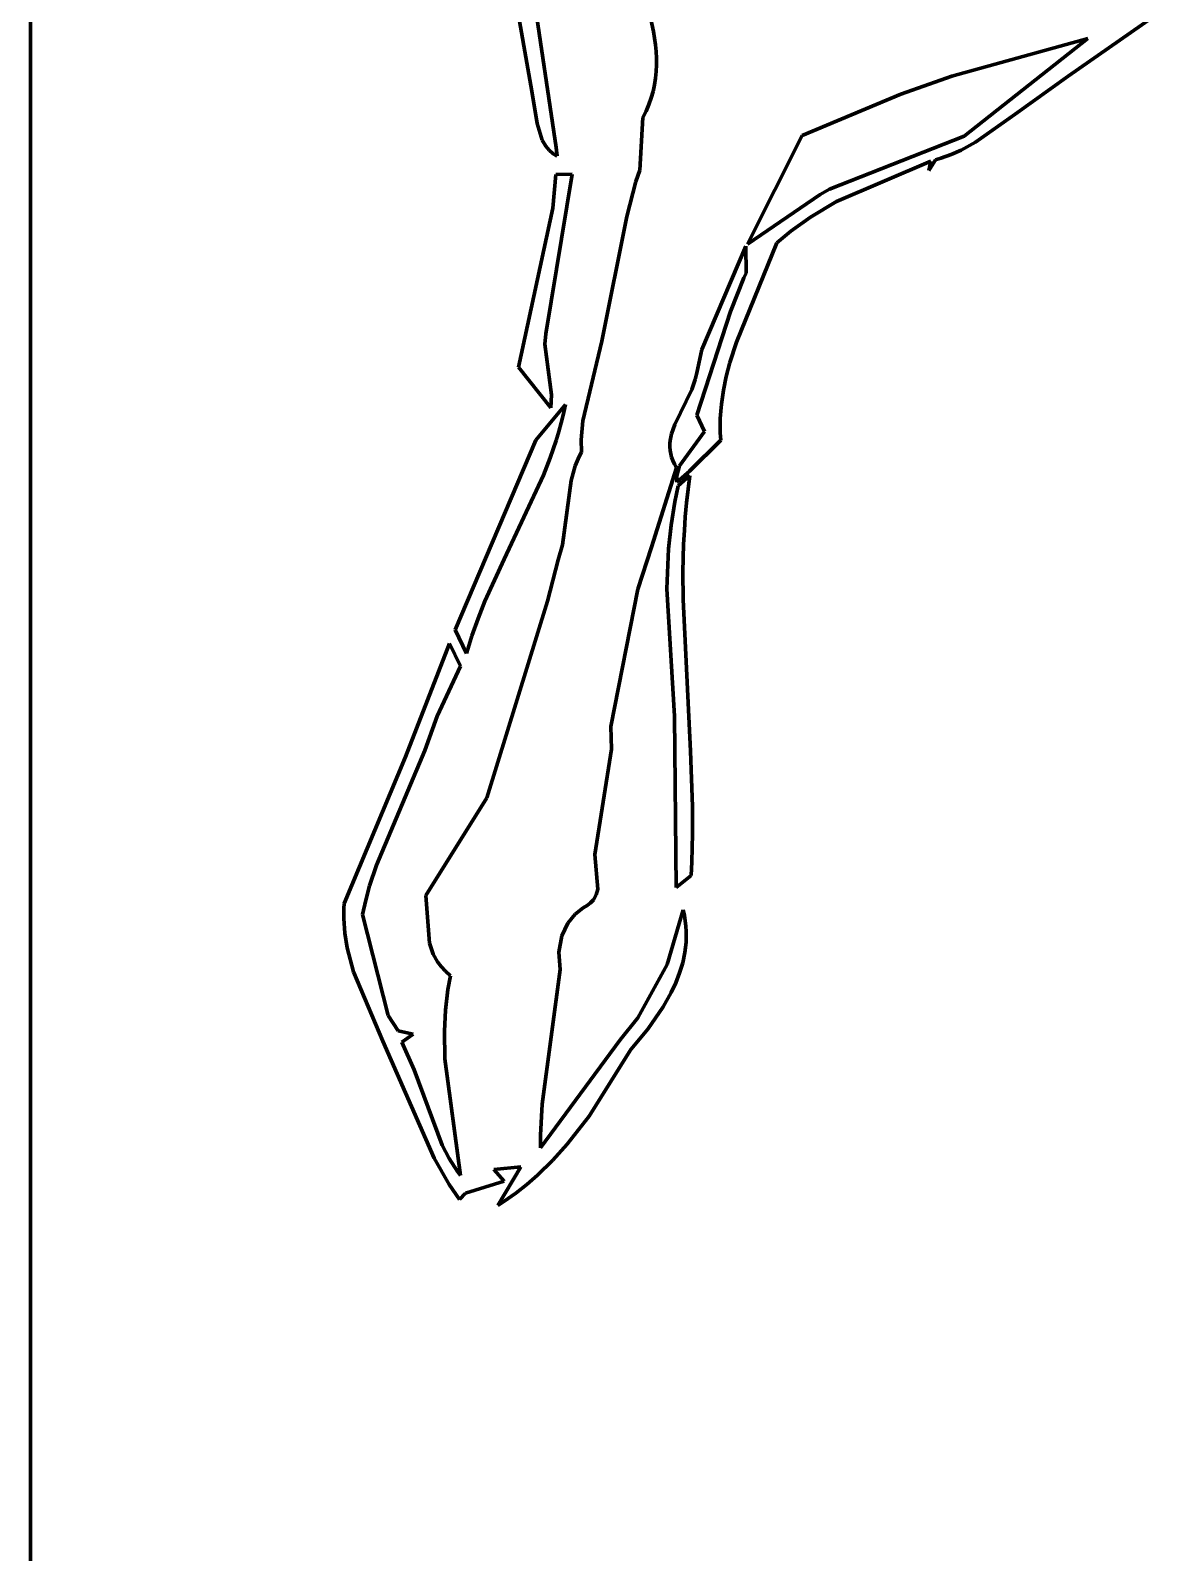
# Model space of a CAD drawing. Header units: millimetres. Extents: x 0 to 12.5, y 0 to 16.2.
# Drawn here: x 0 to 1.52, y 4.15 to 6.178 of the extents above; entities that cross this region are included whole.
import ezdxf

# ---------------------------------------------------------------- set-up
doc = ezdxf.new("R2010")
doc.units = ezdxf.units.MM
doc.layers.add('color#010101ff', color=7, linetype='CONTINUOUS', lineweight=100)
doc.layers.add('color#ffffffff', color=7, linetype='CONTINUOUS', lineweight=100)

msp = doc.modelspace()

# ---------------------------------------------------------------- linework, layer by layer
at = {"layer": 'color#010101ff'}
for p, q in [((0.6507, 6.3548), (0.7003, 6.022)), ((0.668, 6.0967), (0.624, 6.347)), ((1.5198, 6.213), (1.3823, 6.117)), ((0.8298, 6.1763), (0.8241, 6.203)), ((0.8324, 6.1585), (0.8298, 6.1763)), ((1.4085, 6.1669), (1.2271, 6.1167)), ((1.2436, 6.0369), (1.4085, 6.1669)), ((0.8332, 6.1496), (0.8324, 6.1585)), ((0.8337, 6.1408), (0.8332, 6.1496)), ((0.8333, 6.1231), (0.8337, 6.1319)), ((0.8337, 6.1319), (0.8337, 6.1408)), ((0.8293, 6.0966), (0.8311, 6.1054)), ((0.8311, 6.1054), (0.8325, 6.1142)), ((0.8325, 6.1142), (0.8333, 6.1231)), ((1.2271, 6.1167), (1.1594, 6.0931)), ((1.3823, 6.117), (1.3117, 6.0662)), ((0.6751, 6.0536), (0.668, 6.0967)), ((0.8238, 6.0791), (0.8268, 6.0878)), ((0.8268, 6.0878), (0.8293, 6.0966)), ((1.1594, 6.0931), (1.028, 6.038)), ((0.8158, 6.0616), (0.8201, 6.0703)), ((0.8201, 6.0703), (0.8238, 6.0791)), ((1.3117, 6.0662), (1.2586, 6.0288)), ((0.6817, 6.0316), (0.6751, 6.0536)), ((0.8118, 5.9917), (0.8158, 6.0616)), ((0.6866, 6.0234), (0.6817, 6.0316)), ((1.028, 6.038), (0.955, 5.8929)), ((1.0642, 5.9665), (1.2436, 6.0369)), ((1.2586, 6.0288), (1.2396, 6.0185)), ((0.6907, 6.0184), (0.6866, 6.0234)), ((0.6956, 6.0139), (0.6907, 6.0184)), ((0.7015, 6.0101), (0.6956, 6.0139)), ((0.7003, 6.022), (0.7015, 6.0101)), ((1.2056, 6.0053), (1.1965, 5.9911)), ((1.2127, 6.0075), (1.2056, 6.0053)), ((1.2264, 6.0125), (1.2127, 6.0075)), ((1.2396, 6.0185), (1.2264, 6.0125)), ((0.7215, 5.9865), (0.6866, 5.7734)), ((0.6958, 5.9409), (0.6996, 5.9859)), ((0.6996, 5.9859), (0.7215, 5.9865)), ((0.8065, 5.9764), (0.8118, 5.9917)), ((1.1994, 6.0035), (1.0734, 5.9497)), ((1.1965, 5.9911), (1.1994, 6.0035)), ((0.7941, 5.9297), (0.8065, 5.9764)), ((1.0517, 5.9594), (1.0642, 5.9665)), ((0.955, 5.8929), (1.0517, 5.9594)), ((1.0734, 5.9497), (1.0389, 5.9292)), ((0.65, 5.729), (0.6958, 5.9409)), ((0.761, 5.7636), (0.7941, 5.9297)), ((1.0389, 5.9292), (1.0127, 5.9105)), ((1.0127, 5.9105), (0.9942, 5.895)), ((0.9528, 5.8902), (0.894, 5.7525)), ((0.9942, 5.895), (0.9402, 5.7624)), ((0.9534, 5.8545), (0.9528, 5.8902)), ((0.9324, 5.8033), (0.9503, 5.8482)), ((0.9503, 5.8482), (0.9534, 5.8545)), ((0.8874, 5.6652), (0.9324, 5.8033)), ((0.6866, 5.7734), (0.685, 5.7598)), ((0.7355, 5.6577), (0.761, 5.7636)), ((0.9402, 5.7624), (0.9315, 5.7352)), ((0.685, 5.7598), (0.694, 5.6922)), ((0.894, 5.7525), (0.8874, 5.7217)), ((0.693, 5.6751), (0.65, 5.729)), ((0.8874, 5.7217), (0.8855, 5.7126)), ((0.9315, 5.7352), (0.9267, 5.7169)), ((0.8809, 5.6994), (0.8582, 5.6529)), ((0.8855, 5.7126), (0.8809, 5.6994)), ((0.9267, 5.7169), (0.9229, 5.6984)), ((0.6733, 5.6319), (0.7124, 5.6793)), ((0.694, 5.6922), (0.693, 5.6751)), ((0.7124, 5.6793), (0.7099, 5.6671)), ((0.9202, 5.6797), (0.9193, 5.6703)), ((0.9229, 5.6984), (0.9202, 5.6797)), ((0.7099, 5.6671), (0.707, 5.6551)), ((0.8976, 5.6433), (0.8874, 5.6652)), ((0.9188, 5.6608), (0.9186, 5.6512)), ((0.9193, 5.6703), (0.9188, 5.6608)), ((0.7038, 5.6432), (0.7003, 5.6315)), ((0.707, 5.6551), (0.7038, 5.6432)), ((0.7333, 5.6321), (0.7355, 5.6577)), ((0.8538, 5.6401), (0.8522, 5.6315)), ((0.8582, 5.6529), (0.8538, 5.6401)), ((0.8644, 5.5976), (0.8976, 5.6433)), ((0.9186, 5.6512), (0.9188, 5.6416)), ((0.9188, 5.6416), (0.9194, 5.6319)), ((0.5655, 5.3793), (0.6733, 5.6319)), ((0.7003, 5.6315), (0.6923, 5.6082)), ((0.7341, 5.6165), (0.7333, 5.6321)), ((0.8522, 5.6315), (0.8518, 5.6272)), ((0.8518, 5.6272), (0.8518, 5.6228)), ((0.8518, 5.6228), (0.8521, 5.6183)), ((0.8521, 5.6183), (0.8528, 5.6138)), ((0.9194, 5.6319), (0.8778, 5.5906)), ((0.6923, 5.6082), (0.6834, 5.5853)), ((0.7256, 5.5976), (0.7294, 5.6071)), ((0.7294, 5.6071), (0.7341, 5.6165)), ((0.8528, 5.6138), (0.854, 5.6092)), ((0.854, 5.6092), (0.8556, 5.6046)), ((0.8556, 5.6046), (0.8577, 5.5999)), ((0.8577, 5.5999), (0.8604, 5.5951)), ((0.6834, 5.5853), (0.631, 5.4735)), ((0.7085, 5.4923), (0.7202, 5.5781)), ((0.7202, 5.5781), (0.7256, 5.5976)), ((0.8604, 5.5951), (0.8273, 5.4892)), ((0.8778, 5.5906), (0.8609, 5.5758)), ((0.8609, 5.5758), (0.8611, 5.5845)), ((0.8611, 5.5845), (0.8644, 5.5976)), ((0.8628, 5.5708), (0.8783, 5.5849)), ((0.8783, 5.5849), (0.8758, 5.5666)), ((0.8583, 5.5499), (0.8628, 5.5708)), ((0.8758, 5.5666), (0.8738, 5.5482)), ((0.8532, 5.5185), (0.8583, 5.5499)), ((0.8738, 5.5482), (0.8722, 5.5299)), ((0.8499, 5.4869), (0.8532, 5.5185)), ((0.8722, 5.5299), (0.8709, 5.5115)), ((0.8709, 5.5115), (0.87, 5.4932)), ((0.7029, 5.4726), (0.7085, 5.4923)), ((0.8273, 5.4892), (0.8089, 5.4331)), ((0.8477, 5.4339), (0.8499, 5.4869)), ((0.87, 5.4932), (0.8691, 5.4564)), ((0.631, 5.4735), (0.6053, 5.4173)), ((0.6885, 5.4173), (0.7029, 5.4726)), ((0.8691, 5.4564), (0.8693, 5.4197)), ((0.6053, 5.4173), (0.5961, 5.3944)), ((0.6079, 5.1553), (0.6885, 5.4173)), ((0.8089, 5.4331), (0.7729, 5.2503)), ((0.858, 5.2642), (0.8477, 5.4339)), ((0.8693, 5.4197), (0.8791, 5.2175)), ((0.5809, 5.3474), (0.5655, 5.3793)), ((0.5961, 5.3944), (0.5879, 5.3711)), ((0.4997, 5.21), (0.558, 5.3611)), ((0.558, 5.3611), (0.5728, 5.3307)), ((0.5842, 5.3593), (0.5809, 5.3474)), ((0.5879, 5.3711), (0.5842, 5.3593)), ((0.5728, 5.3307), (0.5419, 5.2642)), ((0.5419, 5.2642), (0.5253, 5.2184)), ((0.8599, 5.036), (0.858, 5.2642)), ((0.7729, 5.2503), (0.7741, 5.2203)), ((0.5253, 5.2184), (0.4607, 5.0656)), ((0.7741, 5.2203), (0.7518, 5.0797)), ((0.8791, 5.2175), (0.8816, 5.1439)), ((0.4179, 5.0146), (0.4997, 5.21)), ((0.5267, 5.0251), (0.6079, 5.1553)), ((0.8816, 5.1439), (0.8817, 5.1071)), ((0.8817, 5.1071), (0.8808, 5.0702)), ((0.7518, 5.0797), (0.7556, 5.0335)), ((0.4607, 5.0656), (0.4517, 5.0378)), ((0.8798, 5.0518), (0.8599, 5.036)), ((0.8808, 5.0702), (0.8798, 5.0518)), ((0.4517, 5.0378), (0.4466, 5.019)), ((0.7556, 5.0335), (0.7535, 5.0261)), ((0.4175, 5.0079), (0.4179, 5.0146)), ((0.4466, 5.019), (0.4424, 4.9998)), ((0.5314, 4.9616), (0.5267, 5.0251)), ((0.7416, 5.0118), (0.736, 5.0086)), ((0.7461, 5.0154), (0.7416, 5.0118)), ((0.7497, 5.0194), (0.7461, 5.0154)), ((0.7535, 5.0261), (0.7497, 5.0194)), ((0.4174, 4.9946), (0.4175, 5.0079)), ((0.4188, 4.9749), (0.4174, 4.9946)), ((0.4424, 4.9998), (0.4765, 4.8654)), ((0.7256, 5.0004), (0.7156, 4.9881)), ((0.736, 5.0086), (0.7256, 5.0004)), ((0.8481, 4.9331), (0.8692, 5.0059)), ((0.8692, 5.0059), (0.8709, 4.9986)), ((0.8709, 4.9986), (0.8721, 4.9915)), ((0.8721, 4.9915), (0.873, 4.9843)), ((0.4219, 4.9553), (0.4188, 4.9749)), ((0.7077, 4.9712), (0.7039, 4.9494)), ((0.7156, 4.9881), (0.7077, 4.9712)), ((0.873, 4.9843), (0.8734, 4.9772)), ((0.8735, 4.9701), (0.8732, 4.963)), ((0.8734, 4.9772), (0.8735, 4.9701)), ((0.4302, 4.9232), (0.4219, 4.9553)), ((0.5365, 4.9471), (0.5314, 4.9616)), ((0.7039, 4.9494), (0.7056, 4.9267)), ((0.8716, 4.9491), (0.8687, 4.9354)), ((0.8726, 4.956), (0.8716, 4.9491)), ((0.8732, 4.963), (0.8726, 4.956)), ((0.5422, 4.9368), (0.5365, 4.9471)), ((0.547, 4.9303), (0.5422, 4.9368)), ((0.5527, 4.9241), (0.547, 4.9303)), ((0.8089, 4.8619), (0.8481, 4.9331)), ((0.8687, 4.9354), (0.8646, 4.9219)), ((0.4693, 4.8312), (0.4302, 4.9232)), ((0.5593, 4.9182), (0.5527, 4.9241)), ((0.5561, 4.8998), (0.5593, 4.9182)), ((0.7056, 4.9267), (0.6817, 4.747)), ((0.8595, 4.9086), (0.8535, 4.8957)), ((0.8646, 4.9219), (0.8595, 4.9086)), ((0.5529, 4.8722), (0.5561, 4.8998)), ((0.8535, 4.8957), (0.8429, 4.8768)), ((0.5515, 4.8445), (0.5529, 4.8722)), ((0.8429, 4.8768), (0.8224, 4.8471)), ((0.4765, 4.8654), (0.4898, 4.8449)), ((0.7853, 4.833), (0.8089, 4.8619)), ((0.5377, 4.6753), (0.4693, 4.8312)), ((0.4898, 4.8449), (0.5096, 4.8403)), ((0.5096, 4.8403), (0.4945, 4.8297)), ((0.4945, 4.8297), (0.5109, 4.7929)), ((0.5521, 4.8077), (0.5515, 4.8445)), ((0.6794, 4.689), (0.7853, 4.833)), ((0.8224, 4.8471), (0.7998, 4.8198)), ((0.5727, 4.652), (0.5521, 4.8077)), ((0.7998, 4.8198), (0.744, 4.7313)), ((0.5109, 4.7929), (0.5485, 4.6924)), ((0.6817, 4.747), (0.6793, 4.7057)), ((0.744, 4.7313), (0.7148, 4.6937)), ((0.6793, 4.7057), (0.6794, 4.689)), ((0.5485, 4.6924), (0.5578, 4.6746)), ((0.7148, 4.6937), (0.6958, 4.6725)), ((0.5576, 4.6401), (0.5377, 4.6753)), ((0.5578, 4.6746), (0.5687, 4.6575)), ((0.6958, 4.6725), (0.6755, 4.6525)), ((0.5687, 4.6575), (0.5727, 4.652)), ((0.6533, 4.6635), (0.6171, 4.6599)), ((0.6171, 4.6599), (0.6309, 4.6446)), ((0.6226, 4.6121), (0.6533, 4.6635)), ((0.6755, 4.6525), (0.6612, 4.6401)), ((0.5714, 4.6199), (0.5576, 4.6401)), ((0.5795, 4.6283), (0.5714, 4.6199)), ((0.6309, 4.6446), (0.5795, 4.6283)), ((0.6463, 4.6283), (0.6307, 4.6173)), ((0.6612, 4.6401), (0.6463, 4.6283)), ((0.6307, 4.6173), (0.6226, 4.6121))]:
    msp.add_line(p, q, dxfattribs=at)
at = {"layer": 'color#ffffffff'}
for p, q in [((0, 0), (0, 16.1528)), ((0.7003, 6.022), (0.6507, 6.3548)), ((0.624, 6.347), (0.668, 6.0967)), ((1.3823, 6.117), (1.5198, 6.213)), ((0.8241, 6.203), (0.8298, 6.1763)), ((0.8298, 6.1763), (0.8324, 6.1585)), ((1.2271, 6.1167), (1.4085, 6.1669)), ((1.4085, 6.1669), (1.2436, 6.0369)), ((0.8324, 6.1585), (0.8332, 6.1496)), ((0.8332, 6.1496), (0.8337, 6.1408)), ((0.8337, 6.1319), (0.8333, 6.1231)), ((0.8337, 6.1408), (0.8337, 6.1319)), ((0.8311, 6.1054), (0.8293, 6.0966)), ((0.8325, 6.1142), (0.8311, 6.1054)), ((0.8333, 6.1231), (0.8325, 6.1142)), ((1.1594, 6.0931), (1.2271, 6.1167)), ((1.3117, 6.0662), (1.3823, 6.117)), ((0.668, 6.0967), (0.6751, 6.0536)), ((0.8268, 6.0878), (0.8238, 6.0791)), ((0.8293, 6.0966), (0.8268, 6.0878)), ((1.028, 6.038), (1.1594, 6.0931)), ((0.8201, 6.0703), (0.8158, 6.0616)), ((0.8238, 6.0791), (0.8201, 6.0703)), ((1.2586, 6.0288), (1.3117, 6.0662)), ((0.6751, 6.0536), (0.6817, 6.0316)), ((0.8158, 6.0616), (0.8118, 5.9917)), ((0.6817, 6.0316), (0.6866, 6.0234)), ((0.955, 5.8929), (1.028, 6.038)), ((1.2436, 6.0369), (1.0642, 5.9665)), ((1.2396, 6.0185), (1.2586, 6.0288)), ((0.6866, 6.0234), (0.6907, 6.0184)), ((0.6907, 6.0184), (0.6956, 6.0139)), ((0.6956, 6.0139), (0.7015, 6.0101)), ((0.7015, 6.0101), (0.7003, 6.022)), ((1.1965, 5.9911), (1.2056, 6.0053)), ((1.2056, 6.0053), (1.2127, 6.0075)), ((1.2127, 6.0075), (1.2264, 6.0125)), ((1.2264, 6.0125), (1.2396, 6.0185)), ((0.6866, 5.7734), (0.7215, 5.9865)), ((0.6996, 5.9859), (0.6958, 5.9409)), ((0.7215, 5.9865), (0.6996, 5.9859)), ((0.8118, 5.9917), (0.8065, 5.9764)), ((1.0734, 5.9497), (1.1994, 6.0035)), ((1.1994, 6.0035), (1.1965, 5.9911)), ((0.8065, 5.9764), (0.7941, 5.9297)), ((1.0642, 5.9665), (1.0517, 5.9594)), ((1.0517, 5.9594), (0.955, 5.8929)), ((1.0389, 5.9292), (1.0734, 5.9497)), ((0.6958, 5.9409), (0.65, 5.729)), ((0.7941, 5.9297), (0.761, 5.7636)), ((1.0127, 5.9105), (1.0389, 5.9292)), ((0.9942, 5.895), (1.0127, 5.9105)), ((0.894, 5.7525), (0.9528, 5.8902)), ((0.9402, 5.7624), (0.9942, 5.895)), ((0.9528, 5.8902), (0.9534, 5.8545)), ((0.9503, 5.8482), (0.9324, 5.8033)), ((0.9534, 5.8545), (0.9503, 5.8482)), ((0.9324, 5.8033), (0.8874, 5.6652)), ((0.685, 5.7598), (0.6866, 5.7734)), ((0.761, 5.7636), (0.7355, 5.6577)), ((0.9315, 5.7352), (0.9402, 5.7624)), ((0.694, 5.6922), (0.685, 5.7598)), ((0.8874, 5.7217), (0.894, 5.7525)), ((0.65, 5.729), (0.693, 5.6751)), ((0.8855, 5.7126), (0.8874, 5.7217)), ((0.9267, 5.7169), (0.9315, 5.7352)), ((0.8582, 5.6529), (0.8809, 5.6994)), ((0.8809, 5.6994), (0.8855, 5.7126)), ((0.9229, 5.6984), (0.9267, 5.7169)), ((0.7124, 5.6793), (0.6733, 5.6319)), ((0.693, 5.6751), (0.694, 5.6922)), ((0.7099, 5.6671), (0.7124, 5.6793)), ((0.9193, 5.6703), (0.9202, 5.6797)), ((0.9202, 5.6797), (0.9229, 5.6984)), ((0.707, 5.6551), (0.7099, 5.6671)), ((0.8874, 5.6652), (0.8976, 5.6433)), ((0.9186, 5.6512), (0.9188, 5.6608)), ((0.9188, 5.6608), (0.9193, 5.6703)), ((0.7003, 5.6315), (0.7038, 5.6432)), ((0.7038, 5.6432), (0.707, 5.6551)), ((0.7355, 5.6577), (0.7333, 5.6321)), ((0.8522, 5.6315), (0.8538, 5.6401)), ((0.8538, 5.6401), (0.8582, 5.6529)), ((0.8976, 5.6433), (0.8644, 5.5976)), ((0.9188, 5.6416), (0.9186, 5.6512)), ((0.9194, 5.6319), (0.9188, 5.6416)), ((0.6733, 5.6319), (0.5655, 5.3793)), ((0.6923, 5.6082), (0.7003, 5.6315)), ((0.7333, 5.6321), (0.7341, 5.6165)), ((0.8518, 5.6272), (0.8522, 5.6315)), ((0.8518, 5.6228), (0.8518, 5.6272)), ((0.8521, 5.6183), (0.8518, 5.6228)), ((0.8528, 5.6138), (0.8521, 5.6183)), ((0.8778, 5.5906), (0.9194, 5.6319)), ((0.6834, 5.5853), (0.6923, 5.6082)), ((0.7294, 5.6071), (0.7256, 5.5976)), ((0.7341, 5.6165), (0.7294, 5.6071)), ((0.854, 5.6092), (0.8528, 5.6138)), ((0.8556, 5.6046), (0.854, 5.6092)), ((0.8577, 5.5999), (0.8556, 5.6046)), ((0.8604, 5.5951), (0.8577, 5.5999)), ((0.631, 5.4735), (0.6834, 5.5853)), ((0.7202, 5.5781), (0.7085, 5.4923)), ((0.7256, 5.5976), (0.7202, 5.5781)), ((0.8273, 5.4892), (0.8604, 5.5951)), ((0.8609, 5.5758), (0.8778, 5.5906)), ((0.8611, 5.5845), (0.8609, 5.5758)), ((0.8644, 5.5976), (0.8611, 5.5845)), ((0.8783, 5.5849), (0.8628, 5.5708)), ((0.8758, 5.5666), (0.8783, 5.5849)), ((0.8628, 5.5708), (0.8583, 5.5499)), ((0.8738, 5.5482), (0.8758, 5.5666)), ((0.8583, 5.5499), (0.8532, 5.5185)), ((0.8722, 5.5299), (0.8738, 5.5482)), ((0.8532, 5.5185), (0.8499, 5.4869)), ((0.8709, 5.5115), (0.8722, 5.5299)), ((0.87, 5.4932), (0.8709, 5.5115)), ((0.7085, 5.4923), (0.7029, 5.4726)), ((0.8089, 5.4331), (0.8273, 5.4892)), ((0.8499, 5.4869), (0.8477, 5.4339)), ((0.8691, 5.4564), (0.87, 5.4932)), ((0.6053, 5.4173), (0.631, 5.4735)), ((0.7029, 5.4726), (0.6885, 5.4173)), ((0.8693, 5.4197), (0.8691, 5.4564)), ((0.5961, 5.3944), (0.6053, 5.4173)), ((0.6885, 5.4173), (0.6079, 5.1553)), ((0.7729, 5.2503), (0.8089, 5.4331)), ((0.8477, 5.4339), (0.858, 5.2642)), ((0.8791, 5.2175), (0.8693, 5.4197)), ((0.5655, 5.3793), (0.5809, 5.3474)), ((0.5879, 5.3711), (0.5961, 5.3944)), ((0.558, 5.3611), (0.4997, 5.21)), ((0.5728, 5.3307), (0.558, 5.3611)), ((0.5809, 5.3474), (0.5842, 5.3593)), ((0.5842, 5.3593), (0.5879, 5.3711)), ((0.5419, 5.2642), (0.5728, 5.3307)), ((0.5253, 5.2184), (0.5419, 5.2642)), ((0.858, 5.2642), (0.8599, 5.036)), ((0.7741, 5.2203), (0.7729, 5.2503)), ((0.4607, 5.0656), (0.5253, 5.2184)), ((0.7518, 5.0797), (0.7741, 5.2203)), ((0.8816, 5.1439), (0.8791, 5.2175)), ((0.4997, 5.21), (0.4179, 5.0146)), ((0.6079, 5.1553), (0.5267, 5.0251)), ((0.8817, 5.1071), (0.8816, 5.1439)), ((0.8808, 5.0702), (0.8817, 5.1071)), ((0.7556, 5.0335), (0.7518, 5.0797)), ((0.4517, 5.0378), (0.4607, 5.0656)), ((0.8599, 5.036), (0.8798, 5.0518)), ((0.8798, 5.0518), (0.8808, 5.0702)), ((0.4466, 5.019), (0.4517, 5.0378)), ((0.7535, 5.0261), (0.7556, 5.0335)), ((0.4179, 5.0146), (0.4175, 5.0079)), ((0.4424, 4.9998), (0.4466, 5.019)), ((0.5267, 5.0251), (0.5314, 4.9616)), ((0.736, 5.0086), (0.7416, 5.0118)), ((0.7416, 5.0118), (0.7461, 5.0154)), ((0.7461, 5.0154), (0.7497, 5.0194)), ((0.7497, 5.0194), (0.7535, 5.0261)), ((0.4175, 5.0079), (0.4174, 4.9946)), ((0.4174, 4.9946), (0.4188, 4.9749)), ((0.4765, 4.8654), (0.4424, 4.9998)), ((0.7156, 4.9881), (0.7256, 5.0004)), ((0.7256, 5.0004), (0.736, 5.0086)), ((0.8692, 5.0059), (0.8481, 4.9331)), ((0.8709, 4.9986), (0.8692, 5.0059)), ((0.8721, 4.9915), (0.8709, 4.9986)), ((0.873, 4.9843), (0.8721, 4.9915)), ((0.4188, 4.9749), (0.4219, 4.9553)), ((0.7039, 4.9494), (0.7077, 4.9712)), ((0.7077, 4.9712), (0.7156, 4.9881)), ((0.8734, 4.9772), (0.873, 4.9843)), ((0.8732, 4.963), (0.8735, 4.9701)), ((0.8735, 4.9701), (0.8734, 4.9772)), ((0.4219, 4.9553), (0.4302, 4.9232)), ((0.5314, 4.9616), (0.5365, 4.9471)), ((0.7056, 4.9267), (0.7039, 4.9494)), ((0.8687, 4.9354), (0.8716, 4.9491)), ((0.8716, 4.9491), (0.8726, 4.956)), ((0.8726, 4.956), (0.8732, 4.963)), ((0.5365, 4.9471), (0.5422, 4.9368)), ((0.5422, 4.9368), (0.547, 4.9303)), ((0.547, 4.9303), (0.5527, 4.9241)), ((0.8481, 4.9331), (0.8089, 4.8619)), ((0.8646, 4.9219), (0.8687, 4.9354)), ((0.4302, 4.9232), (0.4693, 4.8312)), ((0.5527, 4.9241), (0.5593, 4.9182)), ((0.5593, 4.9182), (0.5561, 4.8998)), ((0.6817, 4.747), (0.7056, 4.9267)), ((0.8535, 4.8957), (0.8595, 4.9086)), ((0.8595, 4.9086), (0.8646, 4.9219)), ((0.5561, 4.8998), (0.5529, 4.8722)), ((0.8429, 4.8768), (0.8535, 4.8957)), ((0.5529, 4.8722), (0.5515, 4.8445)), ((0.8224, 4.8471), (0.8429, 4.8768)), ((0.4898, 4.8449), (0.4765, 4.8654)), ((0.8089, 4.8619), (0.7853, 4.833)), ((0.4693, 4.8312), (0.5377, 4.6753)), ((0.5096, 4.8403), (0.4898, 4.8449)), ((0.4945, 4.8297), (0.5096, 4.8403)), ((0.5109, 4.7929), (0.4945, 4.8297)), ((0.5515, 4.8445), (0.5521, 4.8077)), ((0.7853, 4.833), (0.6794, 4.689)), ((0.7998, 4.8198), (0.8224, 4.8471)), ((0.5521, 4.8077), (0.5727, 4.652)), ((0.744, 4.7313), (0.7998, 4.8198)), ((0.5485, 4.6924), (0.5109, 4.7929)), ((0.6793, 4.7057), (0.6817, 4.747)), ((0.7148, 4.6937), (0.744, 4.7313)), ((0.6794, 4.689), (0.6793, 4.7057)), ((0.5578, 4.6746), (0.5485, 4.6924)), ((0.6958, 4.6725), (0.7148, 4.6937)), ((0.5377, 4.6753), (0.5576, 4.6401)), ((0.5687, 4.6575), (0.5578, 4.6746)), ((0.6755, 4.6525), (0.6958, 4.6725)), ((0.5727, 4.652), (0.5687, 4.6575)), ((0.6171, 4.6599), (0.6533, 4.6635)), ((0.6309, 4.6446), (0.6171, 4.6599)), ((0.6533, 4.6635), (0.6226, 4.6121)), ((0.6612, 4.6401), (0.6755, 4.6525)), ((0.5576, 4.6401), (0.5714, 4.6199)), ((0.5714, 4.6199), (0.5795, 4.6283)), ((0.5795, 4.6283), (0.6309, 4.6446)), ((0.6307, 4.6173), (0.6463, 4.6283)), ((0.6463, 4.6283), (0.6612, 4.6401)), ((0.6226, 4.6121), (0.6307, 4.6173))]:
    msp.add_line(p, q, dxfattribs=at)

doc.saveas('drawing.dxf')
